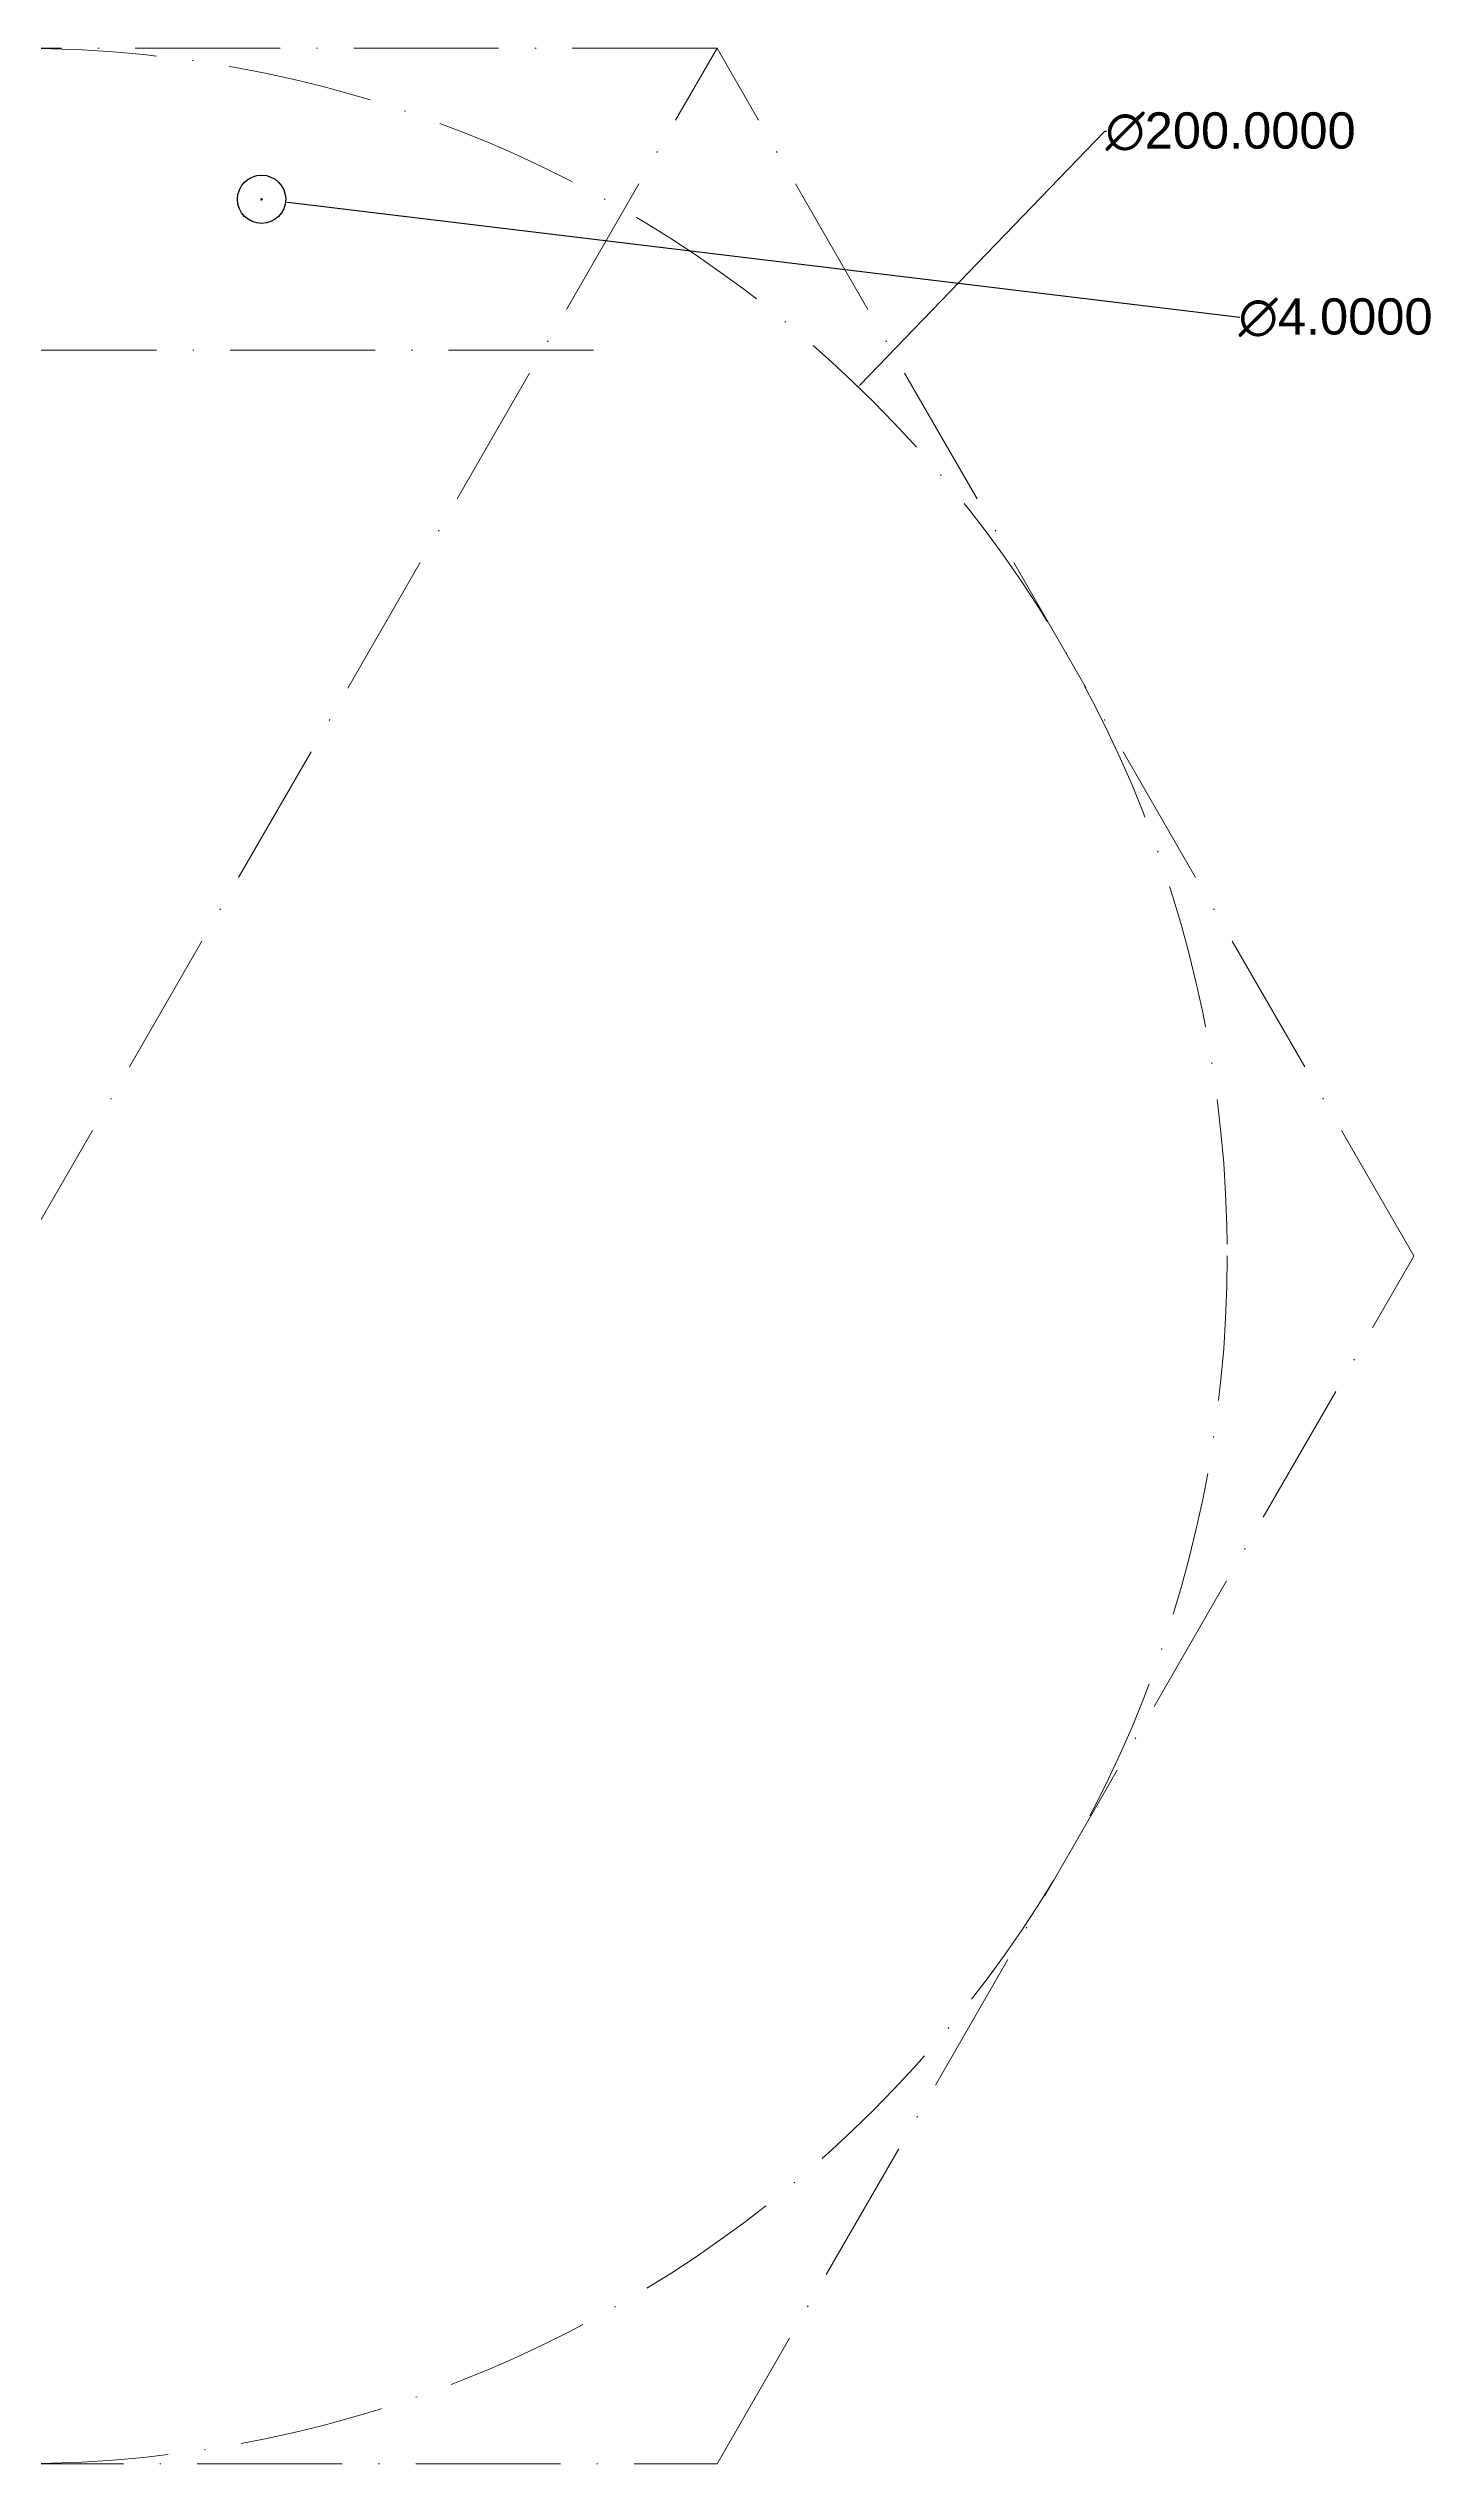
# Model space of a CAD drawing. Header units: centimetres. Extents: x 285 to 517, y 300 to 500.
# Drawn here: x 402.3 to 517.3, y 300 to 500 of the extents above; entities that cross this region are included whole.
import ezdxf

# ---------------------------------------------------------------- set-up
doc = ezdxf.new("R2010")
doc.units = ezdxf.units.CM
doc.linetypes.add('ACAD_ISO10W100', pattern=[18, 12, -3, 0, -3])
doc.layers.add('dimesiuni', color=111, linetype='Continuous', lineweight=15)
doc.layers.add('linii de ajutor', color=131, linetype='ACAD_ISO10W100', lineweight=20)
doc.layers.add('schita', color=7, linetype='Continuous')
doc.styles.get("Standard").update_dxf_attribs({"font": 'arial.ttf', "height": 3})
doc.dimstyles.get("Standard").update_dxf_attribs({"dimtxt": 0.18, "dimasz": 0.18, "dimexe": 0.18, "dimexo": 0.0625, "dimgap": 0.09, "dimtad": 0, "dimtih": 1, "dimtoh": 1, "dimdec": 4, "dimzin": 0, "dimdsep": 46, "dimtxsty": 'Standard', "dimcen": 0.09, "dimadec": 0, "dimazin": 0, "dimtfac": 1, "dimtdec": 4, "dimtofl": 0, "dimtmove": 0, "dimatfit": 3, "dimfxl": 1, "dimtolj": 1, "dimtzin": 0, "dimarcsym": 0})

# ---------------------------------------------------------------- blocks, each defined once
blk = doc.blocks.new('*D1')
at = {"layer": 'Defpoints', "color": 0, "transparency": 16777216}
for p in [(469.43, 471.97), (330.57, 328.03)]:
    blk.add_point(p, dxfattribs=at)
at = {"layer": 'dimesiuni', "color": 0, "lineweight": -2, "transparency": 16777216}
for p, q in [((489.82, 493.1), (469.56, 472.1)), ((490, 493.1), (489.82, 493.1)), ((400, 399.91), (400, 400.09)), ((399.91, 400), (400.09, 400))]:
    blk.add_line(p, q, dxfattribs=at)
at = {"layer": 'dimesiuni', "color": 0, "transparency": 16777216}
blk.add_solid([(469.53, 472.12), (469.58, 472.08), (469.43, 471.97)], dxfattribs=at)
at = {"layer": 'dimesiuni', "color": 0, "transparency": 16777216, "insert": (500.28, 493.1), "char_height": 3, "attachment_point": 5}
blk.add_mtext('\\A1;∅200.0000', dxfattribs=at)
blk = doc.blocks.new('*D2')
at = {"layer": 'Defpoints', "color": 0, "transparency": 16777216}
for p in [(418.01, 487.74), (421.99, 487.26)]:
    blk.add_point(p, dxfattribs=at)
at = {"layer": 'dimesiuni', "color": 0, "lineweight": -2, "transparency": 16777216}
for p, q in [((419.91, 487.5), (420.09, 487.5)), ((420, 487.41), (420, 487.59)), ((501.04, 477.7), (422.16, 487.24))]:
    blk.add_line(p, q, dxfattribs=at)
at = {"layer": 'dimesiuni', "color": 0, "transparency": 16777216}
blk.add_solid([(422.17, 487.27), (422.16, 487.21), (421.99, 487.26)], dxfattribs=at)
at = {"layer": 'dimesiuni', "color": 0, "transparency": 16777216, "insert": (508.98, 477.7), "char_height": 3, "attachment_point": 5}
blk.add_mtext('\\A1;∅4.0000', dxfattribs=at)

msp = doc.modelspace()

# ---------------------------------------------------------------- linework, layer by layer
at = {"layer": 'linii de ajutor'}
for p, q in [((400, 400), (457.73503, 500)), ((447.49599, 475), (351.27084, 475))]:
    msp.add_line(p, q, dxfattribs=at)
msp.add_lwpolyline([(342.26497, 500), (284.52995, 400), (342.26497, 300), (457.73503, 300), (515.47005, 400), (457.73503, 500)], close=True, dxfattribs=at)
msp.add_circle((400, 400), 100, dxfattribs=at)
at = {"layer": 'schita'}
msp.add_circle((420, 487.5), 2, dxfattribs=at)

# ---------------------------------------------------------------- dimensions: what is measured, and where the dimension line sits
at = {"layer": 'dimesiuni'}
for p1, p2, picture, middle in [((330.56852, 328.03286), (469.43148, 471.96714), '*D1', (500.27753, 493.10301)), ((418.01447, 487.74014), (421.98553, 487.25985), '*D2', (501.03518, 477.69906))]:
    dim = msp.add_diameter_dim_2p(p1=p1, p2=p2, dimstyle='Standard', dxfattribs=at)
    dim.commit()
    dim.dimension.update_dxf_attribs({"geometry": picture, "text_midpoint": middle, "dimtype": 163})

doc.saveas('drawing.dxf')
